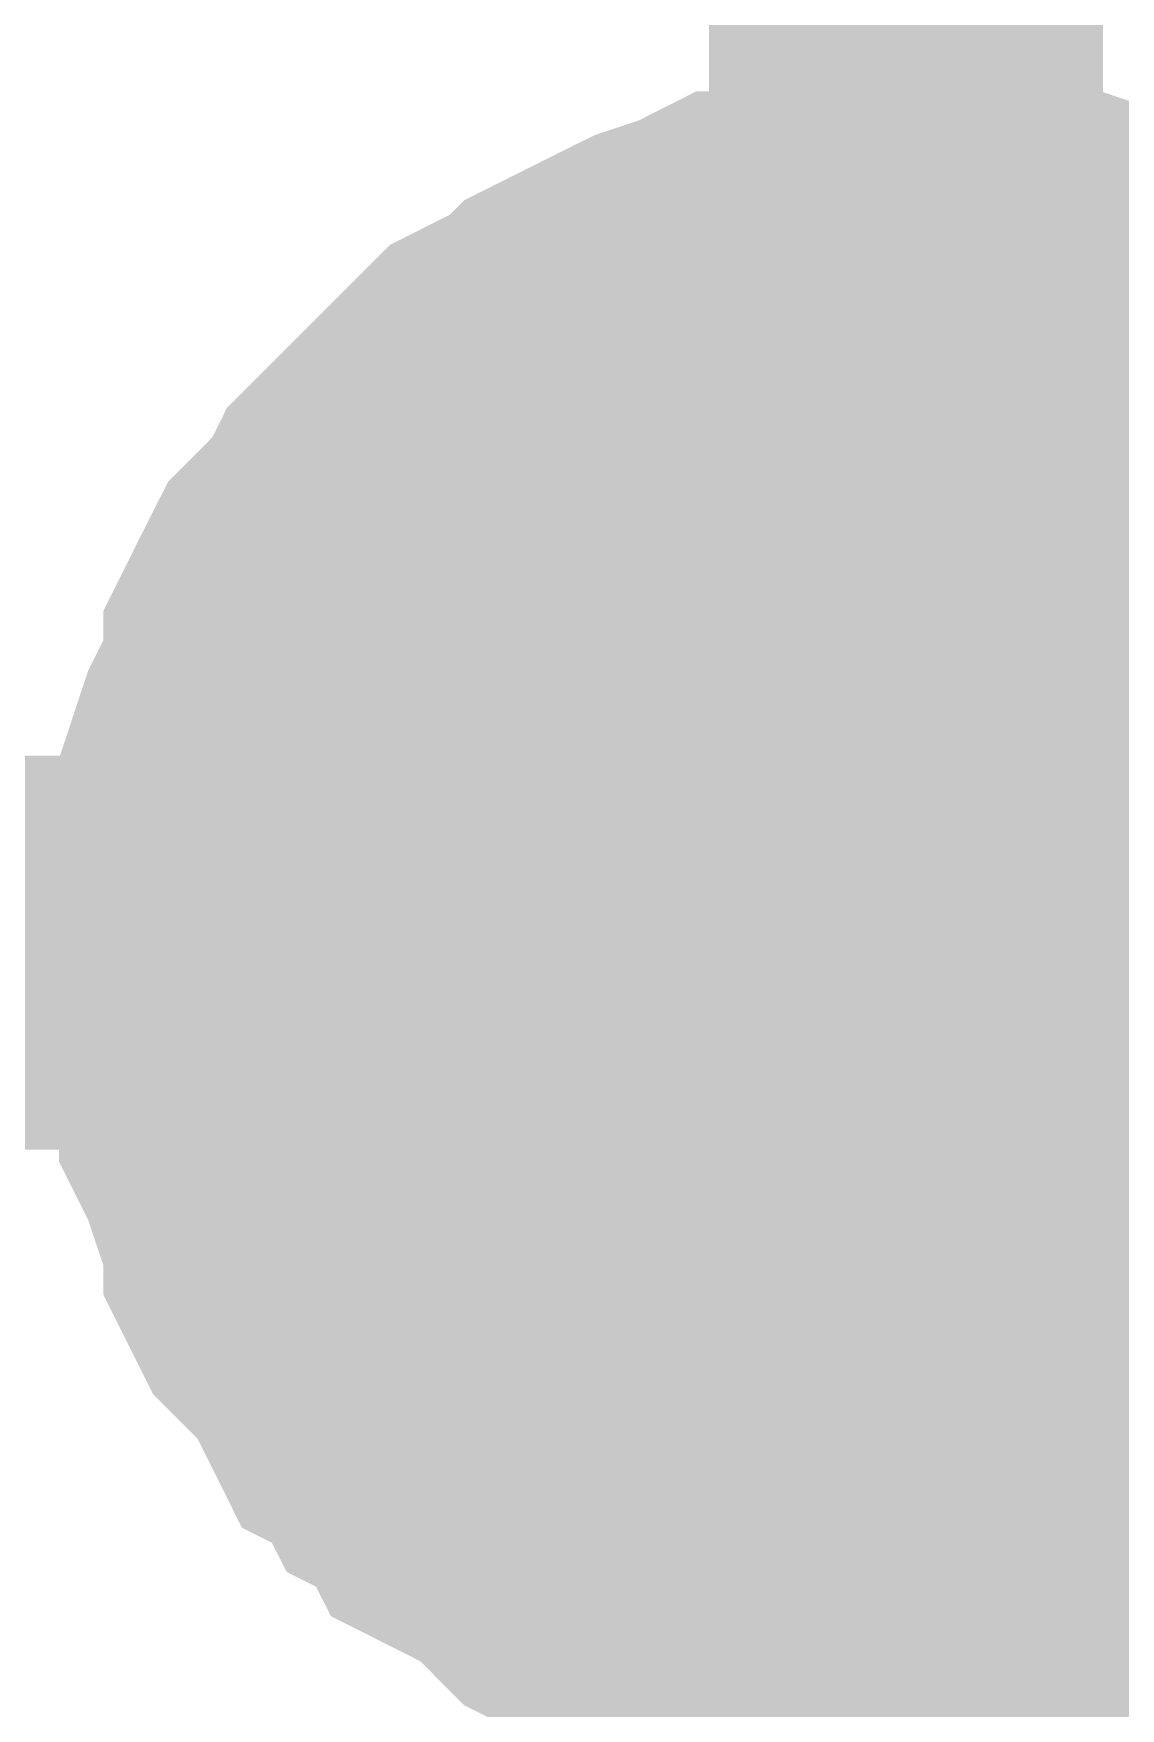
# Model space of a CAD drawing. Header units: inches. Extents: x 0 to 432, y 0 to 280.
# Drawn here: x 75.537 to 76.364, y 60.381 to 61.655 of the extents above; entities that cross this region are included whole.
import ezdxf

# ---------------------------------------------------------------- set-up
doc = ezdxf.new("R2010")
doc.units = ezdxf.units.IN
doc.layers.add('Sheet', color=255, linetype='Continuous')

msp = doc.modelspace()

# ---------------------------------------------------------------- linework, layer by layer
at = {"layer": 'Sheet'}
for points in [[(73.6625, 71.119, 0.2997, 0.2997, 0), (76.2007, 71.119, 0.2997, 0.2997, 0), (76.2007, 60.9559, 0.2997, 0.2997, 0)], [(75.6953, 60.9559, 0.2997, 0.2997, 0), (75.6953, 60.9784, 0.2997, 0.2997, 0), (75.6953, 61.0121, 0.2997, 0.2997, 0), (75.7065, 61.0345, 0.2997, 0.2997, 0), (75.7065, 61.057, 0.2997, 0.2997, 0), (75.7065, 61.0794, 0.2997, 0.2997, 0), (75.7177, 61.1131, 0.2997, 0.2997, 0), (75.729, 61.1356, 0.2997, 0.2997, 0), (75.7402, 61.1581, 0.2997, 0.2997, 0), (75.7402, 61.1805, 0.2997, 0.2997, 0), (75.7514, 61.203, 0.2997, 0.2997, 0), (75.7627, 61.2254, 0.2997, 0.2997, 0), (75.7851, 61.2479, 0.2997, 0.2997, 0), (75.7964, 61.2591, 0.2997, 0.2997, 0), (75.8076, 61.2816, 0.2997, 0.2997, 0), (75.83, 61.304, 0.2997, 0.2997, 0), (75.8413, 61.3153, 0.2997, 0.2997, 0), (75.8637, 61.3377, 0.2997, 0.2997, 0), (75.875, 61.349, 0.2997, 0.2997, 0), (75.8974, 61.3714, 0.2997, 0.2997, 0), (75.9199, 61.3827, 0.2997, 0.2997, 0), (75.9424, 61.3939, 0.2997, 0.2997, 0), (75.9536, 61.4051, 0.2997, 0.2997, 0), (75.976, 61.4163, 0.2997, 0.2997, 0), (75.9985, 61.4276, 0.2997, 0.2997, 0), (76.021, 61.4388, 0.2997, 0.2997, 0), (76.0547, 61.45, 0.2997, 0.2997, 0), (76.0771, 61.4613, 0.2997, 0.2997, 0), (76.0996, 61.4613, 0.2997, 0.2997, 0), (76.122, 61.4613, 0.2997, 0.2997, 0), (76.1445, 61.4725, 0.2997, 0.2997, 0), (76.1782, 61.4725, 0.2997, 0.2997, 0), (76.2007, 61.4725, 0.2997, 0.2997, 0)], [(75.6953, 60.9559, 0.2997, 0.2997, 0), (75.6953, 60.9784, 0.2997, 0.2997, 0), (75.6953, 61.0121, 0.2997, 0.2997, 0), (75.7065, 61.0345, 0.2997, 0.2997, 0), (75.7065, 61.057, 0.2997, 0.2997, 0), (75.7065, 61.0794, 0.2997, 0.2997, 0), (75.7177, 61.1131, 0.2997, 0.2997, 0), (75.729, 61.1356, 0.2997, 0.2997, 0), (75.7402, 61.1581, 0.2997, 0.2997, 0), (75.7402, 61.1805, 0.2997, 0.2997, 0), (75.7514, 61.203, 0.2997, 0.2997, 0), (75.7627, 61.2254, 0.2997, 0.2997, 0), (75.7851, 61.2479, 0.2997, 0.2997, 0), (75.7964, 61.2591, 0.2997, 0.2997, 0), (75.8076, 61.2816, 0.2997, 0.2997, 0), (75.83, 61.304, 0.2997, 0.2997, 0), (75.8413, 61.3153, 0.2997, 0.2997, 0), (75.8637, 61.3377, 0.2997, 0.2997, 0), (75.875, 61.349, 0.2997, 0.2997, 0), (75.8974, 61.3714, 0.2997, 0.2997, 0), (75.9199, 61.3827, 0.2997, 0.2997, 0), (75.9424, 61.3939, 0.2997, 0.2997, 0), (75.9536, 61.4051, 0.2997, 0.2997, 0), (75.976, 61.4163, 0.2997, 0.2997, 0), (75.9985, 61.4276, 0.2997, 0.2997, 0), (76.021, 61.4388, 0.2997, 0.2997, 0), (76.0547, 61.45, 0.2997, 0.2997, 0), (76.0771, 61.4613, 0.2997, 0.2997, 0), (76.0996, 61.4613, 0.2997, 0.2997, 0), (76.122, 61.4613, 0.2997, 0.2997, 0), (76.1445, 61.4725, 0.2997, 0.2997, 0), (76.1782, 61.4725, 0.2997, 0.2997, 0), (76.2007, 61.4725, 0.2997, 0.2997, 0)], [(75.6953, 60.9559, 0.2997, 0.2997, 0), (75.6953, 60.9784, 0.2997, 0.2997, 0), (75.6953, 61.0121, 0.2997, 0.2997, 0), (75.7065, 61.0345, 0.2997, 0.2997, 0), (75.7065, 61.057, 0.2997, 0.2997, 0), (75.7065, 61.0794, 0.2997, 0.2997, 0), (75.7177, 61.1131, 0.2997, 0.2997, 0), (75.729, 61.1356, 0.2997, 0.2997, 0), (75.7402, 61.1581, 0.2997, 0.2997, 0), (75.7402, 61.1805, 0.2997, 0.2997, 0), (75.7514, 61.203, 0.2997, 0.2997, 0), (75.7627, 61.2254, 0.2997, 0.2997, 0), (75.7851, 61.2479, 0.2997, 0.2997, 0), (75.7964, 61.2591, 0.2997, 0.2997, 0), (75.8076, 61.2816, 0.2997, 0.2997, 0), (75.83, 61.304, 0.2997, 0.2997, 0), (75.8413, 61.3153, 0.2997, 0.2997, 0), (75.8637, 61.3377, 0.2997, 0.2997, 0), (75.875, 61.349, 0.2997, 0.2997, 0), (75.8974, 61.3714, 0.2997, 0.2997, 0), (75.9199, 61.3827, 0.2997, 0.2997, 0), (75.9424, 61.3939, 0.2997, 0.2997, 0), (75.9536, 61.4051, 0.2997, 0.2997, 0), (75.976, 61.4163, 0.2997, 0.2997, 0), (75.9985, 61.4276, 0.2997, 0.2997, 0), (76.021, 61.4388, 0.2997, 0.2997, 0), (76.0547, 61.45, 0.2997, 0.2997, 0), (76.0771, 61.4613, 0.2997, 0.2997, 0), (76.0996, 61.4613, 0.2997, 0.2997, 0), (76.122, 61.4613, 0.2997, 0.2997, 0), (76.1445, 61.4725, 0.2997, 0.2997, 0), (76.1782, 61.4725, 0.2997, 0.2997, 0), (76.2007, 61.4725, 0.2997, 0.2997, 0)], [(75.6953, 60.9559, 0.2997, 0.2997, 0), (75.6953, 60.9784, 0.2997, 0.2997, 0), (75.6953, 61.0121, 0.2997, 0.2997, 0), (75.7065, 61.0345, 0.2997, 0.2997, 0), (75.7065, 61.057, 0.2997, 0.2997, 0), (75.7065, 61.0794, 0.2997, 0.2997, 0), (75.7177, 61.1131, 0.2997, 0.2997, 0), (75.729, 61.1356, 0.2997, 0.2997, 0), (75.7402, 61.1581, 0.2997, 0.2997, 0), (75.7402, 61.1805, 0.2997, 0.2997, 0), (75.7514, 61.203, 0.2997, 0.2997, 0), (75.7627, 61.2254, 0.2997, 0.2997, 0), (75.7851, 61.2479, 0.2997, 0.2997, 0), (75.7964, 61.2591, 0.2997, 0.2997, 0), (75.8076, 61.2816, 0.2997, 0.2997, 0), (75.83, 61.304, 0.2997, 0.2997, 0), (75.8413, 61.3153, 0.2997, 0.2997, 0), (75.8637, 61.3377, 0.2997, 0.2997, 0), (75.875, 61.349, 0.2997, 0.2997, 0), (75.8974, 61.3714, 0.2997, 0.2997, 0), (75.9199, 61.3827, 0.2997, 0.2997, 0), (75.9424, 61.3939, 0.2997, 0.2997, 0), (75.9536, 61.4051, 0.2997, 0.2997, 0), (75.976, 61.4163, 0.2997, 0.2997, 0), (75.9985, 61.4276, 0.2997, 0.2997, 0), (76.021, 61.4388, 0.2997, 0.2997, 0), (76.0547, 61.45, 0.2997, 0.2997, 0), (76.0771, 61.4613, 0.2997, 0.2997, 0), (76.0996, 61.4613, 0.2997, 0.2997, 0), (76.122, 61.4613, 0.2997, 0.2997, 0), (76.1445, 61.4725, 0.2997, 0.2997, 0), (76.1782, 61.4725, 0.2997, 0.2997, 0), (76.2007, 61.4725, 0.2997, 0.2997, 0)], [(76.2007, 61.4725, 0.2997, 0.2997, 0), (76.2007, 61.4725, 0.2997, 0.2997, 0)], [(76.2007, 61.4725, 0.2997, 0.2997, 0), (76.2231, 61.4725, 0.2997, 0.2997, 0), (76.2568, 61.4725, 0.2997, 0.2997, 0), (76.2793, 61.4613, 0.2997, 0.2997, 0), (76.3017, 61.4613, 0.2997, 0.2997, 0), (76.3242, 61.4613, 0.2997, 0.2997, 0), (76.3579, 61.45, 0.2997, 0.2997, 0), (76.3804, 61.4388, 0.2997, 0.2997, 0), (76.4028, 61.4276, 0.2997, 0.2997, 0), (76.4253, 61.4163, 0.2997, 0.2997, 0), (76.4477, 61.4051, 0.2997, 0.2997, 0), (76.4702, 61.3939, 0.2997, 0.2997, 0), (76.4927, 61.3827, 0.2997, 0.2997, 0), (76.5039, 61.3714, 0.2997, 0.2997, 0), (76.5264, 61.349, 0.2997, 0.2997, 0)], [(76.2007, 61.4725, 0.2997, 0.2997, 0), (76.2007, 61.4725, 0.2997, 0.2997, 0)], [(76.2007, 61.4725, 0.2997, 0.2997, 0), (76.2231, 61.4725, 0.2997, 0.2997, 0), (76.2568, 61.4725, 0.2997, 0.2997, 0), (76.2793, 61.4613, 0.2997, 0.2997, 0), (76.3017, 61.4613, 0.2997, 0.2997, 0), (76.3242, 61.4613, 0.2997, 0.2997, 0), (76.3579, 61.45, 0.2997, 0.2997, 0), (76.3804, 61.4388, 0.2997, 0.2997, 0), (76.4028, 61.4276, 0.2997, 0.2997, 0), (76.4253, 61.4163, 0.2997, 0.2997, 0), (76.4477, 61.4051, 0.2997, 0.2997, 0), (76.4702, 61.3939, 0.2997, 0.2997, 0), (76.4927, 61.3827, 0.2997, 0.2997, 0), (76.5039, 61.3714, 0.2997, 0.2997, 0), (76.5264, 61.349, 0.2997, 0.2997, 0)], [(76.2007, 61.4725, 0.2997, 0.2997, 0), (76.2007, 61.4725, 0.2997, 0.2997, 0)], [(76.2007, 61.4725, 0.2997, 0.2997, 0), (76.2231, 61.4725, 0.2997, 0.2997, 0), (76.2568, 61.4725, 0.2997, 0.2997, 0), (76.2793, 61.4613, 0.2997, 0.2997, 0), (76.3017, 61.4613, 0.2997, 0.2997, 0), (76.3242, 61.4613, 0.2997, 0.2997, 0), (76.3579, 61.45, 0.2997, 0.2997, 0), (76.3804, 61.4388, 0.2997, 0.2997, 0), (76.4028, 61.4276, 0.2997, 0.2997, 0), (76.4253, 61.4163, 0.2997, 0.2997, 0), (76.4477, 61.4051, 0.2997, 0.2997, 0), (76.4702, 61.3939, 0.2997, 0.2997, 0), (76.4927, 61.3827, 0.2997, 0.2997, 0), (76.5039, 61.3714, 0.2997, 0.2997, 0), (76.5264, 61.349, 0.2997, 0.2997, 0)], [(76.2007, 61.4725, 0.2997, 0.2997, 0), (76.2007, 61.4725, 0.2997, 0.2997, 0)], [(76.2007, 61.4725, 0.2997, 0.2997, 0), (76.2231, 61.4725, 0.2997, 0.2997, 0), (76.2568, 61.4725, 0.2997, 0.2997, 0), (76.2793, 61.4613, 0.2997, 0.2997, 0), (76.3017, 61.4613, 0.2997, 0.2997, 0), (76.3242, 61.4613, 0.2997, 0.2997, 0), (76.3579, 61.45, 0.2997, 0.2997, 0), (76.3804, 61.4388, 0.2997, 0.2997, 0), (76.4028, 61.4276, 0.2997, 0.2997, 0), (76.4253, 61.4163, 0.2997, 0.2997, 0), (76.4477, 61.4051, 0.2997, 0.2997, 0), (76.4702, 61.3939, 0.2997, 0.2997, 0), (76.4927, 61.3827, 0.2997, 0.2997, 0), (76.5039, 61.3714, 0.2997, 0.2997, 0), (76.5264, 61.349, 0.2997, 0.2997, 0)], [(75.6953, 60.9559, 0.0991, 0.0991, 0), (75.6953, 60.9784, 0.0991, 0.0991, 0), (75.6953, 61.0121, 0.0991, 0.0991, 0), (75.7065, 61.0345, 0.0991, 0.0991, 0), (75.7065, 61.057, 0.0991, 0.0991, 0), (75.7065, 61.0794, 0.0991, 0.0991, 0), (75.7177, 61.1131, 0.0991, 0.0991, 0), (75.729, 61.1356, 0.0991, 0.0991, 0), (75.7402, 61.1581, 0.0991, 0.0991, 0), (75.7402, 61.1805, 0.0991, 0.0991, 0), (75.7514, 61.203, 0.0991, 0.0991, 0), (75.7627, 61.2254, 0.0991, 0.0991, 0), (75.7851, 61.2479, 0.0991, 0.0991, 0), (75.7964, 61.2591, 0.0991, 0.0991, 0), (75.8076, 61.2816, 0.0991, 0.0991, 0), (75.83, 61.304, 0.0991, 0.0991, 0), (75.8413, 61.3153, 0.0991, 0.0991, 0), (75.8637, 61.3377, 0.0991, 0.0991, 0), (75.875, 61.349, 0.0991, 0.0991, 0), (75.8974, 61.3714, 0.0991, 0.0991, 0), (75.9199, 61.3827, 0.0991, 0.0991, 0), (75.9424, 61.3939, 0.0991, 0.0991, 0), (75.9536, 61.4051, 0.0991, 0.0991, 0), (75.976, 61.4163, 0.0991, 0.0991, 0), (75.9985, 61.4276, 0.0991, 0.0991, 0), (76.021, 61.4388, 0.0991, 0.0991, 0), (76.0547, 61.45, 0.0991, 0.0991, 0), (76.0771, 61.4613, 0.0991, 0.0991, 0), (76.0996, 61.4613, 0.0991, 0.0991, 0), (76.122, 61.4613, 0.0991, 0.0991, 0), (76.1445, 61.4725, 0.0991, 0.0991, 0), (76.1782, 61.4725, 0.0991, 0.0991, 0), (76.2007, 61.4725, 0.0991, 0.0991, 0)], [(75.6953, 60.9559, 0.0991, 0.0991, 0), (75.6953, 60.9784, 0.0991, 0.0991, 0), (75.6953, 61.0121, 0.0991, 0.0991, 0), (75.7065, 61.0345, 0.0991, 0.0991, 0), (75.7065, 61.057, 0.0991, 0.0991, 0), (75.7065, 61.0794, 0.0991, 0.0991, 0), (75.7177, 61.1131, 0.0991, 0.0991, 0), (75.729, 61.1356, 0.0991, 0.0991, 0), (75.7402, 61.1581, 0.0991, 0.0991, 0), (75.7402, 61.1805, 0.0991, 0.0991, 0), (75.7514, 61.203, 0.0991, 0.0991, 0), (75.7627, 61.2254, 0.0991, 0.0991, 0), (75.7851, 61.2479, 0.0991, 0.0991, 0), (75.7964, 61.2591, 0.0991, 0.0991, 0), (75.8076, 61.2816, 0.0991, 0.0991, 0), (75.83, 61.304, 0.0991, 0.0991, 0), (75.8413, 61.3153, 0.0991, 0.0991, 0), (75.8637, 61.3377, 0.0991, 0.0991, 0), (75.875, 61.349, 0.0991, 0.0991, 0), (75.8974, 61.3714, 0.0991, 0.0991, 0), (75.9199, 61.3827, 0.0991, 0.0991, 0), (75.9424, 61.3939, 0.0991, 0.0991, 0), (75.9536, 61.4051, 0.0991, 0.0991, 0), (75.976, 61.4163, 0.0991, 0.0991, 0), (75.9985, 61.4276, 0.0991, 0.0991, 0), (76.021, 61.4388, 0.0991, 0.0991, 0), (76.0547, 61.45, 0.0991, 0.0991, 0), (76.0771, 61.4613, 0.0991, 0.0991, 0), (76.0996, 61.4613, 0.0991, 0.0991, 0), (76.122, 61.4613, 0.0991, 0.0991, 0), (76.1445, 61.4725, 0.0991, 0.0991, 0), (76.1782, 61.4725, 0.0991, 0.0991, 0), (76.2007, 61.4725, 0.0991, 0.0991, 0)], [(75.6953, 60.9559, 0.0991, 0.0991, 0), (75.6953, 60.9784, 0.0991, 0.0991, 0), (75.6953, 61.0121, 0.0991, 0.0991, 0), (75.7065, 61.0345, 0.0991, 0.0991, 0), (75.7065, 61.057, 0.0991, 0.0991, 0), (75.7065, 61.0794, 0.0991, 0.0991, 0), (75.7177, 61.1131, 0.0991, 0.0991, 0), (75.729, 61.1356, 0.0991, 0.0991, 0), (75.7402, 61.1581, 0.0991, 0.0991, 0), (75.7402, 61.1805, 0.0991, 0.0991, 0), (75.7514, 61.203, 0.0991, 0.0991, 0), (75.7627, 61.2254, 0.0991, 0.0991, 0), (75.7851, 61.2479, 0.0991, 0.0991, 0), (75.7964, 61.2591, 0.0991, 0.0991, 0), (75.8076, 61.2816, 0.0991, 0.0991, 0), (75.83, 61.304, 0.0991, 0.0991, 0), (75.8413, 61.3153, 0.0991, 0.0991, 0), (75.8637, 61.3377, 0.0991, 0.0991, 0), (75.875, 61.349, 0.0991, 0.0991, 0), (75.8974, 61.3714, 0.0991, 0.0991, 0), (75.9199, 61.3827, 0.0991, 0.0991, 0), (75.9424, 61.3939, 0.0991, 0.0991, 0), (75.9536, 61.4051, 0.0991, 0.0991, 0), (75.976, 61.4163, 0.0991, 0.0991, 0), (75.9985, 61.4276, 0.0991, 0.0991, 0), (76.021, 61.4388, 0.0991, 0.0991, 0), (76.0547, 61.45, 0.0991, 0.0991, 0), (76.0771, 61.4613, 0.0991, 0.0991, 0), (76.0996, 61.4613, 0.0991, 0.0991, 0), (76.122, 61.4613, 0.0991, 0.0991, 0), (76.1445, 61.4725, 0.0991, 0.0991, 0), (76.1782, 61.4725, 0.0991, 0.0991, 0), (76.2007, 61.4725, 0.0991, 0.0991, 0)], [(75.6953, 60.9559, 0.0991, 0.0991, 0), (75.6953, 60.9784, 0.0991, 0.0991, 0), (75.6953, 61.0121, 0.0991, 0.0991, 0), (75.7065, 61.0345, 0.0991, 0.0991, 0), (75.7065, 61.057, 0.0991, 0.0991, 0), (75.7065, 61.0794, 0.0991, 0.0991, 0), (75.7177, 61.1131, 0.0991, 0.0991, 0), (75.729, 61.1356, 0.0991, 0.0991, 0), (75.7402, 61.1581, 0.0991, 0.0991, 0), (75.7402, 61.1805, 0.0991, 0.0991, 0), (75.7514, 61.203, 0.0991, 0.0991, 0), (75.7627, 61.2254, 0.0991, 0.0991, 0), (75.7851, 61.2479, 0.0991, 0.0991, 0), (75.7964, 61.2591, 0.0991, 0.0991, 0), (75.8076, 61.2816, 0.0991, 0.0991, 0), (75.83, 61.304, 0.0991, 0.0991, 0), (75.8413, 61.3153, 0.0991, 0.0991, 0), (75.8637, 61.3377, 0.0991, 0.0991, 0), (75.875, 61.349, 0.0991, 0.0991, 0), (75.8974, 61.3714, 0.0991, 0.0991, 0), (75.9199, 61.3827, 0.0991, 0.0991, 0), (75.9424, 61.3939, 0.0991, 0.0991, 0), (75.9536, 61.4051, 0.0991, 0.0991, 0), (75.976, 61.4163, 0.0991, 0.0991, 0), (75.9985, 61.4276, 0.0991, 0.0991, 0), (76.021, 61.4388, 0.0991, 0.0991, 0), (76.0547, 61.45, 0.0991, 0.0991, 0), (76.0771, 61.4613, 0.0991, 0.0991, 0), (76.0996, 61.4613, 0.0991, 0.0991, 0), (76.122, 61.4613, 0.0991, 0.0991, 0), (76.1445, 61.4725, 0.0991, 0.0991, 0), (76.1782, 61.4725, 0.0991, 0.0991, 0), (76.2007, 61.4725, 0.0991, 0.0991, 0)], [(76.2007, 61.4725, 0.0991, 0.0991, 0), (76.2007, 61.4725, 0.0991, 0.0991, 0)], [(76.2007, 61.4725, 0.0991, 0.0991, 0), (76.2231, 61.4725, 0.0991, 0.0991, 0), (76.2568, 61.4725, 0.0991, 0.0991, 0), (76.2793, 61.4613, 0.0991, 0.0991, 0), (76.3017, 61.4613, 0.0991, 0.0991, 0), (76.3242, 61.4613, 0.0991, 0.0991, 0), (76.3579, 61.45, 0.0991, 0.0991, 0), (76.3804, 61.4388, 0.0991, 0.0991, 0), (76.4028, 61.4276, 0.0991, 0.0991, 0), (76.4253, 61.4163, 0.0991, 0.0991, 0)], [(76.2007, 61.4725, 0.0991, 0.0991, 0), (76.2007, 61.4725, 0.0991, 0.0991, 0)], [(76.2007, 61.4725, 0.0991, 0.0991, 0), (76.2231, 61.4725, 0.0991, 0.0991, 0), (76.2568, 61.4725, 0.0991, 0.0991, 0), (76.2793, 61.4613, 0.0991, 0.0991, 0), (76.3017, 61.4613, 0.0991, 0.0991, 0), (76.3242, 61.4613, 0.0991, 0.0991, 0), (76.3579, 61.45, 0.0991, 0.0991, 0), (76.3804, 61.4388, 0.0991, 0.0991, 0), (76.4028, 61.4276, 0.0991, 0.0991, 0), (76.4253, 61.4163, 0.0991, 0.0991, 0)], [(76.2007, 61.4725, 0.0991, 0.0991, 0), (76.2007, 61.4725, 0.0991, 0.0991, 0)], [(76.2007, 61.4725, 0.0991, 0.0991, 0), (76.2231, 61.4725, 0.0991, 0.0991, 0), (76.2568, 61.4725, 0.0991, 0.0991, 0), (76.2793, 61.4613, 0.0991, 0.0991, 0), (76.3017, 61.4613, 0.0991, 0.0991, 0), (76.3242, 61.4613, 0.0991, 0.0991, 0), (76.3579, 61.45, 0.0991, 0.0991, 0), (76.3804, 61.4388, 0.0991, 0.0991, 0), (76.4028, 61.4276, 0.0991, 0.0991, 0), (76.4253, 61.4163, 0.0991, 0.0991, 0)], [(76.2007, 61.4725, 0.0991, 0.0991, 0), (76.2007, 61.4725, 0.0991, 0.0991, 0)], [(76.2007, 61.4725, 0.0991, 0.0991, 0), (76.2231, 61.4725, 0.0991, 0.0991, 0), (76.2568, 61.4725, 0.0991, 0.0991, 0), (76.2793, 61.4613, 0.0991, 0.0991, 0), (76.3017, 61.4613, 0.0991, 0.0991, 0), (76.3242, 61.4613, 0.0991, 0.0991, 0), (76.3579, 61.45, 0.0991, 0.0991, 0), (76.3804, 61.4388, 0.0991, 0.0991, 0), (76.4028, 61.4276, 0.0991, 0.0991, 0), (76.4253, 61.4163, 0.0991, 0.0991, 0)], [(71.1244, 60.9559, 0.2997, 0.2997, 0), (76.2007, 60.9559, 0.2997, 0.2997, 0), (76.2007, 55.88, 0.2997, 0.2997, 0)], [(76.2007, 60.4506, 0.2997, 0.2997, 0), (76.1782, 60.4506, 0.2997, 0.2997, 0), (76.1445, 60.4506, 0.2997, 0.2997, 0), (76.122, 60.4618, 0.2997, 0.2997, 0), (76.0996, 60.4618, 0.2997, 0.2997, 0), (76.0771, 60.4618, 0.2997, 0.2997, 0), (76.0547, 60.473, 0.2997, 0.2997, 0), (76.021, 60.4843, 0.2997, 0.2997, 0), (75.9985, 60.4955, 0.2997, 0.2997, 0), (75.976, 60.4955, 0.2997, 0.2997, 0), (75.9536, 60.5067, 0.2997, 0.2997, 0), (75.9424, 60.518, 0.2997, 0.2997, 0), (75.9199, 60.5404, 0.2997, 0.2997, 0), (75.8974, 60.5516, 0.2997, 0.2997, 0), (75.875, 60.5629, 0.2997, 0.2997, 0), (75.8637, 60.5853, 0.2997, 0.2997, 0), (75.8413, 60.5966, 0.2997, 0.2997, 0), (75.83, 60.619, 0.2997, 0.2997, 0), (75.8076, 60.6302, 0.2997, 0.2997, 0), (75.7964, 60.6527, 0.2997, 0.2997, 0), (75.7851, 60.6752, 0.2997, 0.2997, 0), (75.7627, 60.6976, 0.2997, 0.2997, 0), (75.7514, 60.7089, 0.2997, 0.2997, 0), (75.7402, 60.7313, 0.2997, 0.2997, 0), (75.7402, 60.7538, 0.2997, 0.2997, 0), (75.729, 60.7762, 0.2997, 0.2997, 0), (75.7177, 60.8099, 0.2997, 0.2997, 0), (75.7065, 60.8324, 0.2997, 0.2997, 0), (75.7065, 60.8548, 0.2997, 0.2997, 0), (75.7065, 60.8773, 0.2997, 0.2997, 0), (75.6953, 60.8998, 0.2997, 0.2997, 0), (75.6953, 60.9335, 0.2997, 0.2997, 0), (75.6953, 60.9559, 0.2997, 0.2997, 0)], [(75.6953, 60.9559, 0.2997, 0.2997, 0), (75.6953, 60.9559, 0.2997, 0.2997, 0)], [(76.2007, 60.4506, 0.2997, 0.2997, 0), (76.1782, 60.4506, 0.2997, 0.2997, 0), (76.1445, 60.4506, 0.2997, 0.2997, 0), (76.122, 60.4618, 0.2997, 0.2997, 0), (76.0996, 60.4618, 0.2997, 0.2997, 0), (76.0771, 60.4618, 0.2997, 0.2997, 0), (76.0547, 60.473, 0.2997, 0.2997, 0), (76.021, 60.4843, 0.2997, 0.2997, 0), (75.9985, 60.4955, 0.2997, 0.2997, 0), (75.976, 60.4955, 0.2997, 0.2997, 0), (75.9536, 60.5067, 0.2997, 0.2997, 0), (75.9424, 60.518, 0.2997, 0.2997, 0), (75.9199, 60.5404, 0.2997, 0.2997, 0), (75.8974, 60.5516, 0.2997, 0.2997, 0), (75.875, 60.5629, 0.2997, 0.2997, 0), (75.8637, 60.5853, 0.2997, 0.2997, 0), (75.8413, 60.5966, 0.2997, 0.2997, 0), (75.83, 60.619, 0.2997, 0.2997, 0), (75.8076, 60.6302, 0.2997, 0.2997, 0), (75.7964, 60.6527, 0.2997, 0.2997, 0), (75.7851, 60.6752, 0.2997, 0.2997, 0), (75.7627, 60.6976, 0.2997, 0.2997, 0), (75.7514, 60.7089, 0.2997, 0.2997, 0), (75.7402, 60.7313, 0.2997, 0.2997, 0), (75.7402, 60.7538, 0.2997, 0.2997, 0), (75.729, 60.7762, 0.2997, 0.2997, 0), (75.7177, 60.8099, 0.2997, 0.2997, 0), (75.7065, 60.8324, 0.2997, 0.2997, 0), (75.7065, 60.8548, 0.2997, 0.2997, 0), (75.7065, 60.8773, 0.2997, 0.2997, 0), (75.6953, 60.8998, 0.2997, 0.2997, 0), (75.6953, 60.9335, 0.2997, 0.2997, 0), (75.6953, 60.9559, 0.2997, 0.2997, 0)], [(75.6953, 60.9559, 0.2997, 0.2997, 0), (75.6953, 60.9559, 0.2997, 0.2997, 0)], [(76.2007, 60.4506, 0.2997, 0.2997, 0), (76.1782, 60.4506, 0.2997, 0.2997, 0), (76.1445, 60.4506, 0.2997, 0.2997, 0), (76.122, 60.4618, 0.2997, 0.2997, 0), (76.0996, 60.4618, 0.2997, 0.2997, 0), (76.0771, 60.4618, 0.2997, 0.2997, 0), (76.0547, 60.473, 0.2997, 0.2997, 0), (76.021, 60.4843, 0.2997, 0.2997, 0), (75.9985, 60.4955, 0.2997, 0.2997, 0), (75.976, 60.4955, 0.2997, 0.2997, 0), (75.9536, 60.5067, 0.2997, 0.2997, 0), (75.9424, 60.518, 0.2997, 0.2997, 0), (75.9199, 60.5404, 0.2997, 0.2997, 0), (75.8974, 60.5516, 0.2997, 0.2997, 0), (75.875, 60.5629, 0.2997, 0.2997, 0), (75.8637, 60.5853, 0.2997, 0.2997, 0), (75.8413, 60.5966, 0.2997, 0.2997, 0), (75.83, 60.619, 0.2997, 0.2997, 0), (75.8076, 60.6302, 0.2997, 0.2997, 0), (75.7964, 60.6527, 0.2997, 0.2997, 0), (75.7851, 60.6752, 0.2997, 0.2997, 0), (75.7627, 60.6976, 0.2997, 0.2997, 0), (75.7514, 60.7089, 0.2997, 0.2997, 0), (75.7402, 60.7313, 0.2997, 0.2997, 0), (75.7402, 60.7538, 0.2997, 0.2997, 0), (75.729, 60.7762, 0.2997, 0.2997, 0), (75.7177, 60.8099, 0.2997, 0.2997, 0), (75.7065, 60.8324, 0.2997, 0.2997, 0), (75.7065, 60.8548, 0.2997, 0.2997, 0), (75.7065, 60.8773, 0.2997, 0.2997, 0), (75.6953, 60.8998, 0.2997, 0.2997, 0), (75.6953, 60.9335, 0.2997, 0.2997, 0), (75.6953, 60.9559, 0.2997, 0.2997, 0)], [(75.6953, 60.9559, 0.2997, 0.2997, 0), (75.6953, 60.9559, 0.2997, 0.2997, 0)], [(76.2007, 60.4506, 0.2997, 0.2997, 0), (76.1782, 60.4506, 0.2997, 0.2997, 0), (76.1445, 60.4506, 0.2997, 0.2997, 0), (76.122, 60.4618, 0.2997, 0.2997, 0), (76.0996, 60.4618, 0.2997, 0.2997, 0), (76.0771, 60.4618, 0.2997, 0.2997, 0), (76.0547, 60.473, 0.2997, 0.2997, 0), (76.021, 60.4843, 0.2997, 0.2997, 0), (75.9985, 60.4955, 0.2997, 0.2997, 0), (75.976, 60.4955, 0.2997, 0.2997, 0), (75.9536, 60.5067, 0.2997, 0.2997, 0), (75.9424, 60.518, 0.2997, 0.2997, 0), (75.9199, 60.5404, 0.2997, 0.2997, 0), (75.8974, 60.5516, 0.2997, 0.2997, 0), (75.875, 60.5629, 0.2997, 0.2997, 0), (75.8637, 60.5853, 0.2997, 0.2997, 0), (75.8413, 60.5966, 0.2997, 0.2997, 0), (75.83, 60.619, 0.2997, 0.2997, 0), (75.8076, 60.6302, 0.2997, 0.2997, 0), (75.7964, 60.6527, 0.2997, 0.2997, 0), (75.7851, 60.6752, 0.2997, 0.2997, 0), (75.7627, 60.6976, 0.2997, 0.2997, 0), (75.7514, 60.7089, 0.2997, 0.2997, 0), (75.7402, 60.7313, 0.2997, 0.2997, 0), (75.7402, 60.7538, 0.2997, 0.2997, 0), (75.729, 60.7762, 0.2997, 0.2997, 0), (75.7177, 60.8099, 0.2997, 0.2997, 0), (75.7065, 60.8324, 0.2997, 0.2997, 0), (75.7065, 60.8548, 0.2997, 0.2997, 0), (75.7065, 60.8773, 0.2997, 0.2997, 0), (75.6953, 60.8998, 0.2997, 0.2997, 0), (75.6953, 60.9335, 0.2997, 0.2997, 0), (75.6953, 60.9559, 0.2997, 0.2997, 0)], [(75.6953, 60.9559, 0.2997, 0.2997, 0), (75.6953, 60.9559, 0.2997, 0.2997, 0)], [(76.2007, 60.4506, 0.0991, 0.0991, 0), (76.1782, 60.4506, 0.0991, 0.0991, 0), (76.1445, 60.4506, 0.0991, 0.0991, 0), (76.122, 60.4618, 0.0991, 0.0991, 0), (76.0996, 60.4618, 0.0991, 0.0991, 0), (76.0771, 60.4618, 0.0991, 0.0991, 0), (76.0547, 60.473, 0.0991, 0.0991, 0), (76.021, 60.4843, 0.0991, 0.0991, 0), (75.9985, 60.4955, 0.0991, 0.0991, 0), (75.976, 60.4955, 0.0991, 0.0991, 0), (75.9536, 60.5067, 0.0991, 0.0991, 0), (75.9424, 60.518, 0.0991, 0.0991, 0), (75.9199, 60.5404, 0.0991, 0.0991, 0), (75.8974, 60.5516, 0.0991, 0.0991, 0), (75.875, 60.5629, 0.0991, 0.0991, 0), (75.8637, 60.5853, 0.0991, 0.0991, 0), (75.8413, 60.5966, 0.0991, 0.0991, 0), (75.83, 60.619, 0.0991, 0.0991, 0), (75.8076, 60.6302, 0.0991, 0.0991, 0), (75.7964, 60.6527, 0.0991, 0.0991, 0), (75.7851, 60.6752, 0.0991, 0.0991, 0), (75.7627, 60.6976, 0.0991, 0.0991, 0), (75.7514, 60.7089, 0.0991, 0.0991, 0), (75.7402, 60.7313, 0.0991, 0.0991, 0), (75.7402, 60.7538, 0.0991, 0.0991, 0), (75.729, 60.7762, 0.0991, 0.0991, 0), (75.7177, 60.8099, 0.0991, 0.0991, 0), (75.7065, 60.8324, 0.0991, 0.0991, 0), (75.7065, 60.8548, 0.0991, 0.0991, 0), (75.7065, 60.8773, 0.0991, 0.0991, 0), (75.6953, 60.8998, 0.0991, 0.0991, 0), (75.6953, 60.9335, 0.0991, 0.0991, 0), (75.6953, 60.9559, 0.0991, 0.0991, 0)], [(75.6953, 60.9559, 0.0991, 0.0991, 0), (75.6953, 60.9559, 0.0991, 0.0991, 0)], [(76.2007, 60.4506, 0.0991, 0.0991, 0), (76.1782, 60.4506, 0.0991, 0.0991, 0), (76.1445, 60.4506, 0.0991, 0.0991, 0), (76.122, 60.4618, 0.0991, 0.0991, 0), (76.0996, 60.4618, 0.0991, 0.0991, 0), (76.0771, 60.4618, 0.0991, 0.0991, 0), (76.0547, 60.473, 0.0991, 0.0991, 0), (76.021, 60.4843, 0.0991, 0.0991, 0), (75.9985, 60.4955, 0.0991, 0.0991, 0), (75.976, 60.4955, 0.0991, 0.0991, 0), (75.9536, 60.5067, 0.0991, 0.0991, 0), (75.9424, 60.518, 0.0991, 0.0991, 0), (75.9199, 60.5404, 0.0991, 0.0991, 0), (75.8974, 60.5516, 0.0991, 0.0991, 0), (75.875, 60.5629, 0.0991, 0.0991, 0), (75.8637, 60.5853, 0.0991, 0.0991, 0), (75.8413, 60.5966, 0.0991, 0.0991, 0), (75.83, 60.619, 0.0991, 0.0991, 0), (75.8076, 60.6302, 0.0991, 0.0991, 0), (75.7964, 60.6527, 0.0991, 0.0991, 0), (75.7851, 60.6752, 0.0991, 0.0991, 0), (75.7627, 60.6976, 0.0991, 0.0991, 0), (75.7514, 60.7089, 0.0991, 0.0991, 0), (75.7402, 60.7313, 0.0991, 0.0991, 0), (75.7402, 60.7538, 0.0991, 0.0991, 0), (75.729, 60.7762, 0.0991, 0.0991, 0), (75.7177, 60.8099, 0.0991, 0.0991, 0), (75.7065, 60.8324, 0.0991, 0.0991, 0), (75.7065, 60.8548, 0.0991, 0.0991, 0), (75.7065, 60.8773, 0.0991, 0.0991, 0), (75.6953, 60.8998, 0.0991, 0.0991, 0), (75.6953, 60.9335, 0.0991, 0.0991, 0), (75.6953, 60.9559, 0.0991, 0.0991, 0)], [(75.6953, 60.9559, 0.0991, 0.0991, 0), (75.6953, 60.9559, 0.0991, 0.0991, 0)], [(76.2007, 60.4506, 0.0991, 0.0991, 0), (76.1782, 60.4506, 0.0991, 0.0991, 0), (76.1445, 60.4506, 0.0991, 0.0991, 0), (76.122, 60.4618, 0.0991, 0.0991, 0), (76.0996, 60.4618, 0.0991, 0.0991, 0), (76.0771, 60.4618, 0.0991, 0.0991, 0), (76.0547, 60.473, 0.0991, 0.0991, 0), (76.021, 60.4843, 0.0991, 0.0991, 0), (75.9985, 60.4955, 0.0991, 0.0991, 0), (75.976, 60.4955, 0.0991, 0.0991, 0), (75.9536, 60.5067, 0.0991, 0.0991, 0), (75.9424, 60.518, 0.0991, 0.0991, 0), (75.9199, 60.5404, 0.0991, 0.0991, 0), (75.8974, 60.5516, 0.0991, 0.0991, 0), (75.875, 60.5629, 0.0991, 0.0991, 0), (75.8637, 60.5853, 0.0991, 0.0991, 0), (75.8413, 60.5966, 0.0991, 0.0991, 0), (75.83, 60.619, 0.0991, 0.0991, 0), (75.8076, 60.6302, 0.0991, 0.0991, 0), (75.7964, 60.6527, 0.0991, 0.0991, 0), (75.7851, 60.6752, 0.0991, 0.0991, 0), (75.7627, 60.6976, 0.0991, 0.0991, 0), (75.7514, 60.7089, 0.0991, 0.0991, 0), (75.7402, 60.7313, 0.0991, 0.0991, 0), (75.7402, 60.7538, 0.0991, 0.0991, 0), (75.729, 60.7762, 0.0991, 0.0991, 0), (75.7177, 60.8099, 0.0991, 0.0991, 0), (75.7065, 60.8324, 0.0991, 0.0991, 0), (75.7065, 60.8548, 0.0991, 0.0991, 0), (75.7065, 60.8773, 0.0991, 0.0991, 0), (75.6953, 60.8998, 0.0991, 0.0991, 0), (75.6953, 60.9335, 0.0991, 0.0991, 0), (75.6953, 60.9559, 0.0991, 0.0991, 0)], [(75.6953, 60.9559, 0.0991, 0.0991, 0), (75.6953, 60.9559, 0.0991, 0.0991, 0)], [(76.2007, 60.4506, 0.0991, 0.0991, 0), (76.1782, 60.4506, 0.0991, 0.0991, 0), (76.1445, 60.4506, 0.0991, 0.0991, 0), (76.122, 60.4618, 0.0991, 0.0991, 0), (76.0996, 60.4618, 0.0991, 0.0991, 0), (76.0771, 60.4618, 0.0991, 0.0991, 0), (76.0547, 60.473, 0.0991, 0.0991, 0), (76.021, 60.4843, 0.0991, 0.0991, 0), (75.9985, 60.4955, 0.0991, 0.0991, 0), (75.976, 60.4955, 0.0991, 0.0991, 0), (75.9536, 60.5067, 0.0991, 0.0991, 0), (75.9424, 60.518, 0.0991, 0.0991, 0), (75.9199, 60.5404, 0.0991, 0.0991, 0), (75.8974, 60.5516, 0.0991, 0.0991, 0), (75.875, 60.5629, 0.0991, 0.0991, 0), (75.8637, 60.5853, 0.0991, 0.0991, 0), (75.8413, 60.5966, 0.0991, 0.0991, 0), (75.83, 60.619, 0.0991, 0.0991, 0), (75.8076, 60.6302, 0.0991, 0.0991, 0), (75.7964, 60.6527, 0.0991, 0.0991, 0), (75.7851, 60.6752, 0.0991, 0.0991, 0), (75.7627, 60.6976, 0.0991, 0.0991, 0), (75.7514, 60.7089, 0.0991, 0.0991, 0), (75.7402, 60.7313, 0.0991, 0.0991, 0), (75.7402, 60.7538, 0.0991, 0.0991, 0), (75.729, 60.7762, 0.0991, 0.0991, 0), (75.7177, 60.8099, 0.0991, 0.0991, 0), (75.7065, 60.8324, 0.0991, 0.0991, 0), (75.7065, 60.8548, 0.0991, 0.0991, 0), (75.7065, 60.8773, 0.0991, 0.0991, 0), (75.6953, 60.8998, 0.0991, 0.0991, 0), (75.6953, 60.9335, 0.0991, 0.0991, 0), (75.6953, 60.9559, 0.0991, 0.0991, 0)], [(75.6953, 60.9559, 0.0991, 0.0991, 0), (75.6953, 60.9559, 0.0991, 0.0991, 0)], [(76.5264, 60.5629, 0.2997, 0.2997, 0), (76.5039, 60.5516, 0.2997, 0.2997, 0), (76.4927, 60.5404, 0.2997, 0.2997, 0), (76.4702, 60.518, 0.2997, 0.2997, 0), (76.4477, 60.5067, 0.2997, 0.2997, 0), (76.4253, 60.4955, 0.2997, 0.2997, 0), (76.4028, 60.4955, 0.2997, 0.2997, 0), (76.3804, 60.4843, 0.2997, 0.2997, 0), (76.3579, 60.473, 0.2997, 0.2997, 0), (76.3242, 60.4618, 0.2997, 0.2997, 0), (76.3017, 60.4618, 0.2997, 0.2997, 0), (76.2793, 60.4618, 0.2997, 0.2997, 0), (76.2568, 60.4506, 0.2997, 0.2997, 0), (76.2231, 60.4506, 0.2997, 0.2997, 0), (76.2007, 60.4506, 0.2997, 0.2997, 0)], [(76.5264, 60.5629, 0.2997, 0.2997, 0), (76.5039, 60.5516, 0.2997, 0.2997, 0), (76.4927, 60.5404, 0.2997, 0.2997, 0), (76.4702, 60.518, 0.2997, 0.2997, 0), (76.4477, 60.5067, 0.2997, 0.2997, 0), (76.4253, 60.4955, 0.2997, 0.2997, 0), (76.4028, 60.4955, 0.2997, 0.2997, 0), (76.3804, 60.4843, 0.2997, 0.2997, 0), (76.3579, 60.473, 0.2997, 0.2997, 0), (76.3242, 60.4618, 0.2997, 0.2997, 0), (76.3017, 60.4618, 0.2997, 0.2997, 0), (76.2793, 60.4618, 0.2997, 0.2997, 0), (76.2568, 60.4506, 0.2997, 0.2997, 0), (76.2231, 60.4506, 0.2997, 0.2997, 0), (76.2007, 60.4506, 0.2997, 0.2997, 0)], [(76.5264, 60.5629, 0.2997, 0.2997, 0), (76.5039, 60.5516, 0.2997, 0.2997, 0), (76.4927, 60.5404, 0.2997, 0.2997, 0), (76.4702, 60.518, 0.2997, 0.2997, 0), (76.4477, 60.5067, 0.2997, 0.2997, 0), (76.4253, 60.4955, 0.2997, 0.2997, 0), (76.4028, 60.4955, 0.2997, 0.2997, 0), (76.3804, 60.4843, 0.2997, 0.2997, 0), (76.3579, 60.473, 0.2997, 0.2997, 0), (76.3242, 60.4618, 0.2997, 0.2997, 0), (76.3017, 60.4618, 0.2997, 0.2997, 0), (76.2793, 60.4618, 0.2997, 0.2997, 0), (76.2568, 60.4506, 0.2997, 0.2997, 0), (76.2231, 60.4506, 0.2997, 0.2997, 0), (76.2007, 60.4506, 0.2997, 0.2997, 0)], [(76.5264, 60.5629, 0.2997, 0.2997, 0), (76.5039, 60.5516, 0.2997, 0.2997, 0), (76.4927, 60.5404, 0.2997, 0.2997, 0), (76.4702, 60.518, 0.2997, 0.2997, 0), (76.4477, 60.5067, 0.2997, 0.2997, 0), (76.4253, 60.4955, 0.2997, 0.2997, 0), (76.4028, 60.4955, 0.2997, 0.2997, 0), (76.3804, 60.4843, 0.2997, 0.2997, 0), (76.3579, 60.473, 0.2997, 0.2997, 0), (76.3242, 60.4618, 0.2997, 0.2997, 0), (76.3017, 60.4618, 0.2997, 0.2997, 0), (76.2793, 60.4618, 0.2997, 0.2997, 0), (76.2568, 60.4506, 0.2997, 0.2997, 0), (76.2231, 60.4506, 0.2997, 0.2997, 0), (76.2007, 60.4506, 0.2997, 0.2997, 0)], [(76.4253, 60.4955, 0.0991, 0.0991, 0), (76.4028, 60.4955, 0.0991, 0.0991, 0), (76.3804, 60.4843, 0.0991, 0.0991, 0), (76.3579, 60.473, 0.0991, 0.0991, 0), (76.3242, 60.4618, 0.0991, 0.0991, 0), (76.3017, 60.4618, 0.0991, 0.0991, 0), (76.2793, 60.4618, 0.0991, 0.0991, 0), (76.2568, 60.4506, 0.0991, 0.0991, 0), (76.2231, 60.4506, 0.0991, 0.0991, 0), (76.2007, 60.4506, 0.0991, 0.0991, 0)], [(76.4253, 60.4955, 0.0991, 0.0991, 0), (76.4028, 60.4955, 0.0991, 0.0991, 0), (76.3804, 60.4843, 0.0991, 0.0991, 0), (76.3579, 60.473, 0.0991, 0.0991, 0), (76.3242, 60.4618, 0.0991, 0.0991, 0), (76.3017, 60.4618, 0.0991, 0.0991, 0), (76.2793, 60.4618, 0.0991, 0.0991, 0), (76.2568, 60.4506, 0.0991, 0.0991, 0), (76.2231, 60.4506, 0.0991, 0.0991, 0), (76.2007, 60.4506, 0.0991, 0.0991, 0)], [(76.4253, 60.4955, 0.0991, 0.0991, 0), (76.4028, 60.4955, 0.0991, 0.0991, 0), (76.3804, 60.4843, 0.0991, 0.0991, 0), (76.3579, 60.473, 0.0991, 0.0991, 0), (76.3242, 60.4618, 0.0991, 0.0991, 0), (76.3017, 60.4618, 0.0991, 0.0991, 0), (76.2793, 60.4618, 0.0991, 0.0991, 0), (76.2568, 60.4506, 0.0991, 0.0991, 0), (76.2231, 60.4506, 0.0991, 0.0991, 0), (76.2007, 60.4506, 0.0991, 0.0991, 0)], [(76.4253, 60.4955, 0.0991, 0.0991, 0), (76.4028, 60.4955, 0.0991, 0.0991, 0), (76.3804, 60.4843, 0.0991, 0.0991, 0), (76.3579, 60.473, 0.0991, 0.0991, 0), (76.3242, 60.4618, 0.0991, 0.0991, 0), (76.3017, 60.4618, 0.0991, 0.0991, 0), (76.2793, 60.4618, 0.0991, 0.0991, 0), (76.2568, 60.4506, 0.0991, 0.0991, 0), (76.2231, 60.4506, 0.0991, 0.0991, 0), (76.2007, 60.4506, 0.0991, 0.0991, 0)]]:
    msp.add_lwpolyline(points, format="xyseb", dxfattribs=at)
msp.add_lwpolyline([(75.946, 60.96, 0.508, 0.508, 1), (76.454, 60.96, 0.508, 0.508, 1)], format="xyseb", close=True, dxfattribs=at)

doc.saveas('drawing.dxf')
